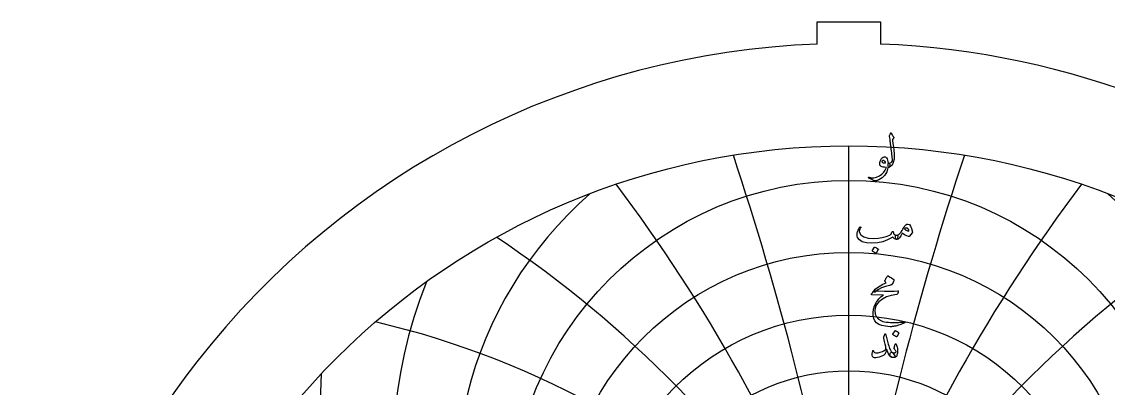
# Model space of a CAD drawing. Header units: millimetres. Extents: x -68 to 68, y -68 to 70.
# Drawn here: x -68.5 to 21.5, y 39.9 to 70.3 of the extents above; entities that cross this region are included whole.
import ezdxf

# ---------------------------------------------------------------- set-up
doc = ezdxf.new("R2010")
doc.units = ezdxf.units.MM
for name, color, linetype in [('CUT_OUTER', 1, 'Continuous'), ('ENGRAVE', 7, 'Continuous'), ('ENGRAVE_FINE', 8, 'Continuous'), ('TEXT', 5, 'Continuous')]:
    doc.layers.add(name, color=color, linetype=linetype)

msp = doc.modelspace()

# ---------------------------------------------------------------- linework, layer by layer
at = {"layer": 'CUT_OUTER'}
for points in [[(-2.625, 70.275), (2.625, 70.275), (2.625, 68.4244)], [(-2.625, 68.4244), (-2.625, 70.275)]]:
    msp.add_lwpolyline(points, dxfattribs=at)
for centre, radius, start, end in [((-0.0002, -0.0002), 68.4749, 142.031029, 87.802838), ((-0.0008, 0.001), 68.4737, 92.196314, 142.03149)]:
    msp.add_arc(centre, radius, start, end, dxfattribs=at)
at = {"layer": 'ENGRAVE'}
msp.add_lwpolyline([(0, -60), (0, 60)], dxfattribs=at)
for centre, radius in [((0, 0), 60), ((0, 29.0872), 28.0588), ((0, 27.1378), 24.0468), ((0, 25.5781), 20.4074), ((0, 24.3334), 17.0542)]:
    msp.add_circle(centre, radius, dxfattribs=at)
for centre, radius, start, end in [((0, 31.5316), 32.56, 131.172626, 48.827374), ((0, 34.6226), 37.7136, 157.98396, 22.01604), ((0, 38.5859), 43.7566, 176.664202, 3.335798)]:
    msp.add_arc(centre, radius, start, end, dxfattribs=at)
at = {"layer": 'ENGRAVE_FINE'}
for centre, radius, start, end in [((-265.589, -25.5057), 269.6861, 2.969013, 18.313318), ((-265.589, -25.5057), 269.6861, 2.969013, 18.313318), ((265.589, -25.5057), 269.6861, 161.686682, 177.030987), ((265.589, -25.5057), 269.6861, 161.686682, 177.030987), ((-128.6657, -25.5057), 136.9232, 5.979733, 36.962322), ((-128.6657, -25.5057), 136.9232, 5.979733, 36.962322), ((128.6657, -25.5057), 136.9232, 143.037678, 174.020267), ((128.6657, -25.5057), 136.9232, 143.037678, 174.020267), ((-81.1128, -25.5057), 93.661, 9.076124, 56.31782), ((-81.1128, -25.5057), 93.661, 9.076124, 56.31782), ((81.1128, -25.5057), 93.661, 123.68218, 170.923876), ((81.1128, -25.5057), 93.661, 123.68218, 170.923876), ((-55.8104, -25.5057), 72.8553, 12.306911, 76.81627), ((-55.8104, -25.5057), 72.8553, 12.306911, 76.81627), ((55.8104, -25.5057), 72.8553, 103.18373, 167.693089), ((55.8104, -25.5057), 72.8553, 103.18373, 167.693089)]:
    msp.add_arc(centre, radius, start, end, dxfattribs=at)
at = {"layer": 'TEXT'}
for points in [[(3.3732, 60.8532), (3.4001, 60.9183), (3.4211, 60.97), (3.4361, 61.0081), (3.445, 61.0328), (3.452, 61.0485), (3.461, 61.0598), (3.472, 61.0665), (3.485, 61.0688), (3.4997, 61.0663), (3.5119, 61.0588), (3.5216, 61.0463), (3.5289, 61.0288), (3.5621, 60.9433), (3.6017, 60.8662), (3.6479, 60.7975), (3.7005, 60.7374), (3.7152, 60.7182), (3.7195, 60.6965), (3.7132, 60.6723), (3.6965, 60.6456), (3.6087, 60.5219), (3.6147, 60.4665), (3.6207, 60.4121), (3.6267, 60.3587), (3.6327, 60.3063), (3.6386, 60.2549), (3.6446, 60.2045), (3.6506, 60.1551), (3.6566, 60.1067), (3.7118, 59.6586), (3.7454, 59.3083), (3.7577, 59.0558), (3.7484, 58.9011), (3.6731, 58.6204), (3.5748, 58.4131), (3.4535, 58.2791), (3.3093, 58.2185), (3.3053, 58.2185), (3.3013, 58.2185), (3.2973, 58.2185), (3.2933, 58.2185), (3.2696, 58.241), (3.2544, 58.2924), (3.2477, 58.3727), (3.2494, 58.482), (3.2532, 58.5224), (3.2644, 58.5518), (3.2831, 58.5703), (3.3093, 58.5778), (3.4106, 58.598), (3.4949, 58.6347), (3.5623, 58.6878), (3.6127, 58.7574), (3.6093, 58.841), (3.6032, 58.9361), (3.5944, 59.0426), (3.5828, 59.1606), (3.5687, 59.2896), (3.5523, 59.4291), (3.5337, 59.579), (3.5129, 59.7394), (3.4937, 59.8971), (3.476, 60.0388), (3.4598, 60.1646), (3.445, 60.2744), (3.4323, 60.3682), (3.4221, 60.446), (3.4144, 60.5079), (3.4091, 60.5538), (3.3692, 60.7813), (3.3679, 60.8038), (3.3682, 60.8232), (3.3699, 60.8397), (3.3732, 60.8532)], [(3.2295, 58.1746), (3.1359, 57.846), (2.979, 57.5708), (2.7587, 57.349), (2.475, 57.1806), (2.4353, 57.1635), (2.3962, 57.1482), (2.3575, 57.1346), (2.3193, 57.1227), (2.2819, 57.1129), (2.2455, 57.1053), (2.21, 57.0999), (2.1756, 57.0968), (2.0898, 57.109), (1.976, 57.1537), (1.8343, 57.2308), (1.6646, 57.3403), (1.6464, 57.356), (1.6357, 57.3712), (1.6325, 57.3859), (1.6367, 57.4002), (1.6462, 57.4111), (1.6586, 57.4161), (1.6741, 57.4151), (1.6926, 57.4081), (1.869, 57.351), (2.0668, 57.3513), (2.2861, 57.4089), (2.5269, 57.5239), (2.7235, 57.6574), (2.8862, 57.8143), (3.0149, 57.9947), (3.1097, 58.1986), (3.109, 58.2058), (3.1067, 58.2115), (3.103, 58.2158), (3.0977, 58.2185), (2.9603, 58.2265), (2.8433, 58.2425), (2.7467, 58.2664), (2.6706, 58.2983), (2.6117, 58.3477), (2.5748, 58.4161), (2.5598, 58.5034), (2.5668, 58.6097), (2.5691, 58.6238), (2.5718, 58.6382), (2.575, 58.6528), (2.5788, 58.6676), (2.583, 58.6829), (2.5878, 58.699), (2.593, 58.7159), (2.5987, 58.7335), (2.6457, 58.8475), (2.7025, 58.942), (2.7694, 59.0171), (2.8462, 59.0728), (2.9248, 59.1032), (2.9969, 59.1027), (3.0626, 59.0713), (3.1217, 59.0089), (3.1733, 58.9221), (3.2125, 58.8213), (3.2392, 58.7065), (3.2534, 58.5778), (3.2613, 58.5779), (3.2689, 58.5783), (3.2763, 58.5789), (3.2834, 58.5798), (3.2905, 58.5807), (3.2978, 58.5813), (3.3054, 58.5817), (3.3133, 58.5818), (3.3403, 58.576), (3.3612, 58.5588), (3.3762, 58.5301), (3.3852, 58.49), (3.3889, 58.4458), (3.3882, 58.4011), (3.3829, 58.356), (3.3732, 58.3103), (3.3605, 58.2702), (3.3462, 58.2415), (3.3305, 58.2242), (3.3133, 58.2185), (3.2375, 58.2185), (3.237, 58.2113), (3.2355, 58.2015), (3.233, 58.1893), (3.2295, 58.1746)], [(3.0379, 58.6217), (2.9959, 58.6948), (2.95, 58.7464), (2.9001, 58.7766), (2.8462, 58.7854), (2.8141, 58.7769), (2.7854, 58.7634), (2.7602, 58.7449), (2.7385, 58.7215), (2.7315, 58.709), (2.7305, 58.6955), (2.7355, 58.6811), (2.7465, 58.6656), (2.7876, 58.6294), (2.8472, 58.6047), (2.9253, 58.5915), (3.0219, 58.5898), (3.0319, 58.5918), (3.0379, 58.5977), (3.0399, 58.6077), (3.0379, 58.6217)], [(0.9102, 53.2711), (0.9244, 53.2866), (0.9391, 53.2931), (0.9543, 53.2906), (0.97, 53.2791), (0.982, 53.2641), (0.986, 53.2472), (0.982, 53.2282), (0.97, 53.2072), (0.9092, 53.1129), (0.8702, 53.0256), (0.8533, 52.9453), (0.8583, 52.8719), (0.9833, 52.6309), (1.2265, 52.4627), (1.588, 52.3674), (2.0678, 52.345), (2.4239, 52.3712), (2.7654, 52.4258), (3.0925, 52.5089), (3.4051, 52.6204), (3.4603, 52.6531), (3.5059, 52.7033), (3.5421, 52.7709), (3.5688, 52.8559), (3.5778, 52.8801), (3.5927, 52.8969), (3.6137, 52.9061), (3.6406, 52.9078), (3.6599, 52.8996), (3.6736, 52.8829), (3.6818, 52.8577), (3.6846, 52.824), (3.7033, 52.7407), (3.7554, 52.6783), (3.841, 52.6369), (3.96, 52.6164), (4.0029, 52.6069), (4.0319, 52.5825), (4.0468, 52.5431), (4.0478, 52.4887), (4.0334, 52.3874), (4.0139, 52.315), (3.9894, 52.2716), (3.96, 52.2572), (3.8724, 52.2686), (3.7893, 52.3031), (3.7108, 52.3604), (3.6367, 52.4408), (3.6304, 52.444), (3.6197, 52.4418), (3.6045, 52.434), (3.5848, 52.4208), (3.2125, 52.2112), (2.8063, 52.0615), (2.3662, 51.9717), (1.8922, 51.9418), (1.4541, 51.9717), (1.1138, 52.0615), (0.8712, 52.2112), (0.7265, 52.4208), (0.6936, 52.5378), (0.6826, 52.6573), (0.6936, 52.7793), (0.7265, 52.9038), (0.7709, 53.0196), (0.8164, 53.1194), (0.8628, 53.2032), (0.9102, 53.2711)], [(4.8861, 53.5266), (5.0111, 53.4822), (5.1147, 53.3569), (5.1968, 53.1508), (5.2574, 52.8639), (5.2596, 52.8432), (5.2584, 52.825), (5.2536, 52.8093), (5.2454, 52.7961), (5.0258, 52.5206), (5.0106, 52.5039), (4.9929, 52.4937), (4.9727, 52.4899), (4.95, 52.4927), (4.8008, 52.5436), (4.6606, 52.6084), (4.5293, 52.6873), (4.4071, 52.7801), (4.3085, 52.5513), (4.2005, 52.3879), (4.083, 52.2898), (3.956, 52.2572), (3.9418, 52.2624), (3.9271, 52.2781), (3.9118, 52.3043), (3.8961, 52.341), (3.8719, 52.4318), (3.8632, 52.5047), (3.8699, 52.5595), (3.8921, 52.5965), (3.9051, 52.6052), (3.9201, 52.6114), (3.937, 52.6152), (3.956, 52.6164), (4.0468, 52.6319), (4.1356, 52.6743), (4.2225, 52.7437), (4.3073, 52.84), (4.3445, 52.8959), (4.4001, 52.9877), (4.4742, 53.1154), (4.5668, 53.2791), (4.6391, 53.3874), (4.7165, 53.4647), (4.7988, 53.5111), (4.8861, 53.5266)], [(4.5987, 53.1354), (4.6736, 53.073), (4.7584, 53.0216), (4.8532, 52.9812), (4.958, 52.9517), (4.9522, 53.0303), (4.931, 53.0945), (4.8944, 53.1441), (4.8422, 53.1793), (4.7821, 53.1975), (4.7215, 53.1963), (4.6603, 53.1755), (4.5987, 53.1354)], [(2.1197, 51.6144), (2.1247, 51.6194), (2.1317, 51.6224), (2.1407, 51.6234), (2.1517, 51.6224), (2.2292, 51.591), (2.3023, 51.5526), (2.371, 51.5072), (2.4351, 51.4548), (2.4413, 51.4468), (2.4441, 51.4388), (2.4433, 51.4308), (2.4391, 51.4228), (2.2515, 51.1194), (2.2445, 51.1122), (2.2355, 51.1105), (2.2245, 51.1142), (2.2115, 51.1234), (2.2003, 51.1314), (2.1826, 51.1434), (2.1584, 51.1594), (2.1277, 51.1793), (2.09, 51.2033), (2.0449, 51.2312), (1.9922, 51.2632), (1.9321, 51.2991), (1.9241, 51.3051), (1.9201, 51.3111), (1.9201, 51.3171), (1.9241, 51.323)], [(3.3692, 48.4512), (3.0204, 48.3602), (2.7125, 48.2427), (2.4456, 48.0987), (2.2195, 47.9283), (2.1848, 47.9021), (2.1527, 47.8874), (2.123, 47.8841), (2.0958, 47.8924), (2.0641, 47.93), (2.0688, 47.9832), (2.11, 48.0518), (2.1876, 48.1359), (2.371, 48.2881), (2.5818, 48.4253), (2.8201, 48.5475), (3.0858, 48.6548), (3.0099, 48.7666), (2.9957, 48.7945), (2.989, 48.8225), (2.9897, 48.8504), (2.9979, 48.8784), (3.0516, 48.9849), (3.1007, 49.073), (3.1454, 49.1426), (3.1856, 49.1937), (3.2113, 49.2179), (3.2365, 49.2307), (3.2612, 49.2319), (3.2854, 49.2217), (3.4258, 49.1423), (3.5438, 49.068), (3.6394, 48.9986), (3.7125, 48.9343), (3.7267, 48.9135), (3.7335, 48.8873), (3.7327, 48.8557), (3.7245, 48.8185), (3.6988, 48.7604), (3.6576, 48.6897), (3.601, 48.6067), (3.5289, 48.5111), (3.5099, 48.4969), (3.477, 48.4822), (3.4301, 48.4669), (3.3692, 48.4512)], [(2.4271, 47.9882), (2.9393, 47.9702), (3.3822, 47.9682), (3.7557, 47.9822), (4.0598, 48.0121), (4.0692, 48.0132), (4.0773, 48.0126), (4.0841, 48.0102), (4.0897, 48.0061), (4.0939, 48.0005), (4.0962, 47.9937), (4.0968, 47.9855), (4.0957, 47.9762), (4.0879, 47.9398), (4.0803, 47.9063), (4.0729, 47.8759), (4.0658, 47.8484), (4.0589, 47.824), (4.0523, 47.8025), (4.046, 47.7841), (4.0398, 47.7686), (4.0269, 47.7439), (4.0119, 47.7257), (3.9949, 47.714), (3.976, 47.7087), (3.5149, 47.6251), (3.1137, 47.4942), (2.7724, 47.3158), (2.491, 47.09), (2.3488, 46.9276), (2.2455, 46.7557), (2.1811, 46.5743), (2.1556, 46.3834), (2.1801, 46.0838), (2.2774, 45.8395), (2.4476, 45.6506), (2.6906, 45.5172), (2.8166, 45.4767), (2.955, 45.4433), (3.106, 45.4169), (3.2694, 45.3974), (3.445, 45.3847), (3.6327, 45.3784), (3.8323, 45.3787), (4.0438, 45.3854), (4.1191, 45.3897), (4.193, 45.3944), (4.2658, 45.3996), (4.3372, 45.4054), (4.407, 45.4116), (4.4745, 45.4184), (4.5397, 45.4256), (4.6027, 45.4333), (4.6219, 45.4343), (4.6356, 45.4293), (4.6439, 45.4184), (4.6466, 45.4014), (4.6451, 45.3817), (4.6406, 45.3665), (4.6331, 45.3557), (4.6227, 45.3495), (4.5099, 45.3018), (4.4031, 45.2587), (4.3023, 45.22), (4.2075, 45.1858), (4.1189, 45.1559), (4.0368, 45.1299), (3.9612, 45.108), (3.8921, 45.09), (3.8271, 45.0768), (3.7639, 45.0651), (3.7024, 45.0548), (3.6426, 45.0461), (3.5844, 45.0394), (3.5274, 45.0351), (3.4716, 45.0334), (3.4171, 45.0341), (3.0448, 45.0631), (2.7345, 45.1259), (2.486, 45.2228), (2.2994, 45.3535), (2.1624, 45.5169), (2.0668, 45.7078), (2.0127, 45.9261), (2, 46.1718), (2.0391, 46.4767), (2.1327, 46.7726), (2.2806, 47.0595), (2.483, 47.3375), (2.5621, 47.4216), (2.6516, 47.5021), (2.7517, 47.5792), (2.8622, 47.6528), (1.8962, 47.6608), (1.873, 47.6708), (1.8632, 47.6888), (1.867, 47.7147), (1.8842, 47.7486), (1.9166, 47.798), (1.9461, 47.8425), (1.9725, 47.8819), (1.996, 47.9163), (2.0164, 47.9455), (2.0339, 47.9692), (2.0484, 47.9874), (2.0598, 48.0001), (2.0858, 48.0024), (2.1556, 48.0011), (2.2694, 47.9964), (2.4271, 47.9882)], [(3.0598, 44.3523), (3.0828, 44.2476), (3.1077, 44.1412), (3.1347, 44.033), (3.1636, 43.9231), (3.1945, 43.811), (3.2275, 43.6961), (3.2624, 43.5785), (3.2993, 43.4581), (3.3739, 43.2415), (3.442, 43.0788), (3.5037, 42.9701), (3.5588, 42.9152), (3.607, 42.8825), (3.6556, 42.8363), (3.7048, 42.7767), (3.7544, 42.7036), (3.8013, 42.613), (3.8143, 42.5449), (3.7933, 42.4993), (3.7384, 42.4761), (3.5611, 42.494), (3.4041, 42.6118), (3.2676, 42.8294), (3.1516, 43.1467), (3.1491, 43.152), (3.1456, 43.1557), (3.1412, 43.1579), (3.1357, 43.1587), (3.1317, 43.1579), (3.1277, 43.1557), (3.1237, 43.152), (3.1197, 43.1467), (3.1085, 43.0953), (3.0947, 43.0409), (3.0785, 42.9835), (3.0598, 42.9232), (3.0394, 42.866), (3.0179, 42.8184), (2.9954, 42.7802), (2.972, 42.7515), (2.8877, 42.6779), (2.7824, 42.6128), (2.6561, 42.5562), (2.5089, 42.508), (2.3592, 42.4723), (2.2295, 42.4571), (2.1197, 42.4623), (2.0299, 42.488), (1.9531, 42.5524), (1.9181, 42.6657), (1.9251, 42.8279), (1.974, 43.0389), (1.9788, 43.0459), (1.985, 43.0509), (1.9927, 43.0539), (2.002, 43.0549), (2.0129, 43.0536), (2.0219, 43.0499), (2.0289, 43.0437), (2.0339, 43.0349), (2.0529, 42.9908), (2.0738, 42.9541), (2.0968, 42.9249), (2.1217, 42.9032), (2.1996, 42.8743), (2.3053, 42.8673), (2.4391, 42.8822), (2.6007, 42.9192), (2.7731, 42.9746), (2.9071, 43.0369), (3.0027, 43.1063), (3.0598, 43.1826), (3.0693, 43.26), (3.0538, 43.3922), (3.0134, 43.5793), (2.948, 43.8213), (2.9166, 43.9488), (2.8981, 44.0519), (2.8927, 44.1305), (2.9001, 44.1846), (2.976, 44.4002), (2.9842, 44.4229), (2.993, 44.4391), (3.0022, 44.4488), (3.0119, 44.4521), (3.0239, 44.4458), (3.0359, 44.4271), (3.0478, 44.3959), (3.0598, 44.3523)], [(3.8303, 44.6956), (3.8353, 44.7006), (3.8422, 44.7036), (3.8512, 44.7046), (3.8622, 44.7036), (3.9398, 44.6721), (4.0129, 44.6337), (4.0815, 44.5883), (4.1456, 44.5359), (4.1519, 44.5279), (4.1546, 44.5199), (4.1539, 44.512), (4.1496, 44.504), (3.962, 44.2006), (3.955, 44.1933), (3.946, 44.1916), (3.9351, 44.1953), (3.9221, 44.2046), (3.9108, 44.2126), (3.8931, 44.2245), (3.8689, 44.2405), (3.8382, 44.2605), (3.8006, 44.2844), (3.7554, 44.3124), (3.7028, 44.3443), (3.6426, 44.3802), (3.6347, 44.3862), (3.6307, 44.3922), (3.6307, 44.3982), (3.6347, 44.4042)], [(3.8662, 43.0629), (3.8427, 43.1021), (3.8203, 43.1357), (3.7988, 43.1639), (3.7784, 43.1866), (3.7636, 43.2061), (3.7554, 43.2285), (3.7537, 43.254), (3.7584, 43.2824), (3.8422, 43.5858), (3.854, 43.6123), (3.8692, 43.6198), (3.8879, 43.6083), (3.9101, 43.5778), (3.9435, 43.5132), (3.972, 43.4351), (3.9954, 43.3436), (4.0139, 43.2385), (4.0246, 43.1377), (4.0289, 43.0389), (4.0266, 42.9421), (4.0179, 42.8473), (4.0037, 42.7647), (3.9849, 42.6926), (3.9617, 42.631), (3.9341, 42.5799), (3.8999, 42.5419), (3.8532, 42.512), (3.7941, 42.49), (3.7225, 42.4761), (3.6491, 42.4733), (3.5808, 42.485), (3.5174, 42.5112), (3.459, 42.5519), (3.4139, 42.6036), (3.3902, 42.6627), (3.3879, 42.7293), (3.4071, 42.8034), (3.4378, 42.864), (3.474, 42.9022), (3.5156, 42.9179), (3.5628, 42.9112), (3.6716, 42.885), (3.7664, 42.8822), (3.8472, 42.903), (3.9141, 42.9471), (3.9156, 42.9588), (3.9081, 42.982), (3.8916, 43.0167), (3.8662, 43.0629)]]:
    msp.add_lwpolyline(points, close=True, dxfattribs=at)

doc.saveas('drawing.dxf')
